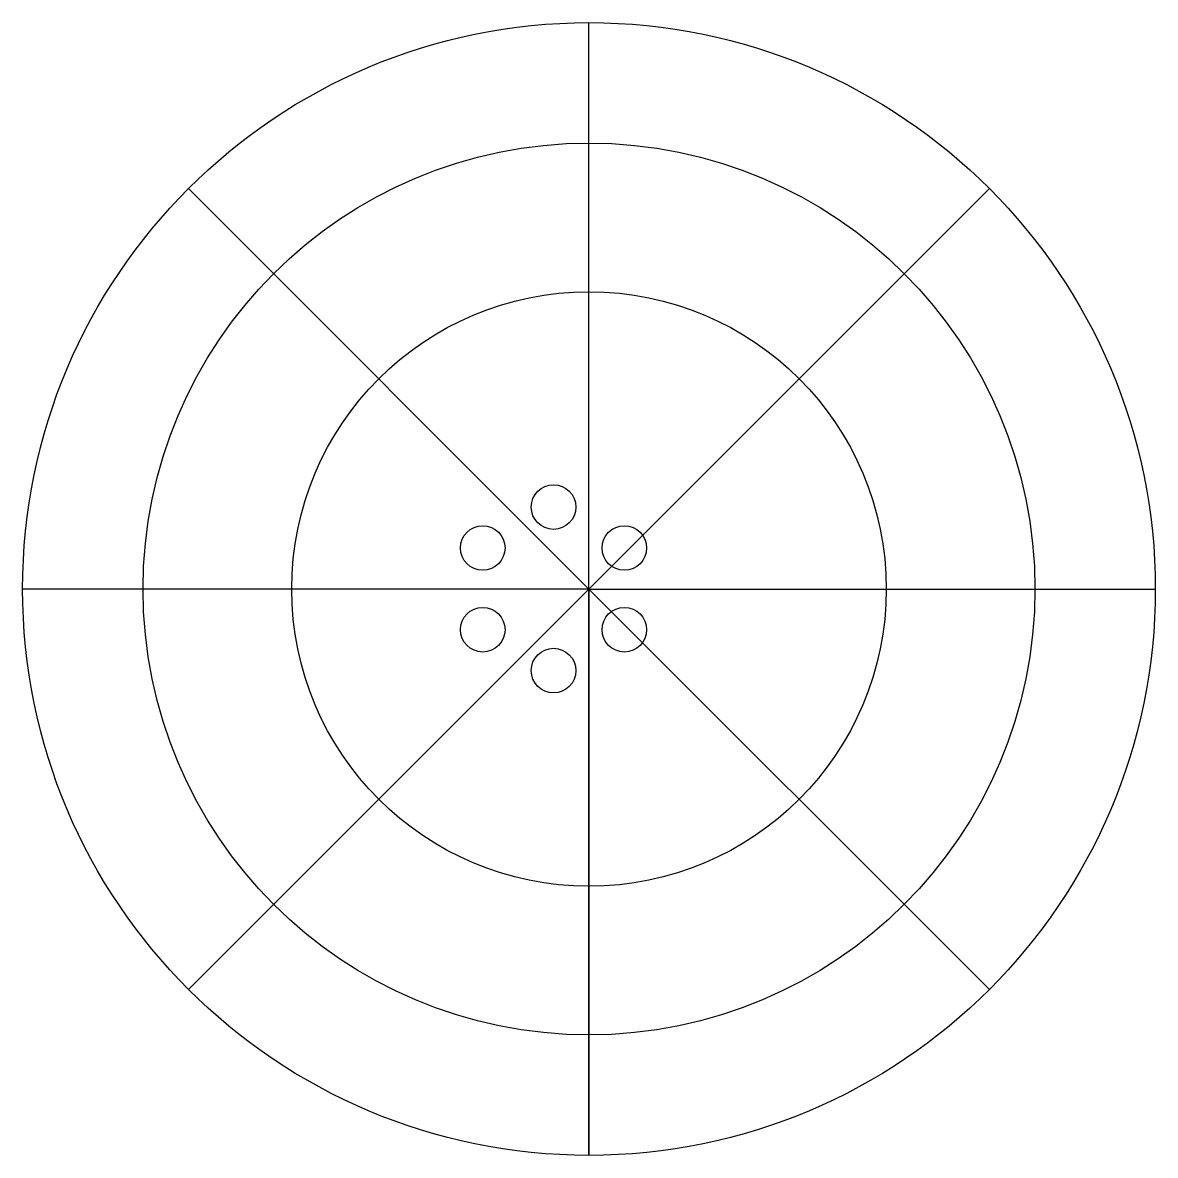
# Model space of a CAD drawing. Header units: millimetres. Extents: x -102 to 50, y -26 to 126.
import ezdxf

# ---------------------------------------------------------------- set-up
doc = ezdxf.new("R2010")
doc.units = ezdxf.units.MM
doc.layers.get('0').update_dxf_attribs({"linetype": 'CONTINUOUS'})

msp = doc.modelspace()

# ---------------------------------------------------------------- linework, layer by layer
for p, q in [((-26.12, -26.2), (-26.12, 126.2)), ((-26.12, 50), (-80, 103.88)), ((-26.12, 50), (27.76, 103.88)), ((-26.12, 50), (-102.32, 50)), ((-26.12, 50), (-80, -3.88)), ((-26.12, 50), (-26.12, -26.2)), ((-26.12, 50), (50.08, 50)), ((-26.12, 50), (27.76, -3.88)), ((-26.12, 50), (50.08, 50)), ((-26.12, 50), (50.08, 50))]:
    msp.add_line(p, q)
for centre, radius in [((-26.12, 50), 76.2), ((-26.12, 50), 60), ((-26.12, 50), 40), ((-30.89, 61.02), 3), ((-40.41, 55.52), 3), ((-21.36, 55.52), 3), ((-40.41, 44.52), 3), ((-21.36, 44.52), 3), ((-30.89, 39.02), 3)]:
    msp.add_circle(centre, radius)

doc.saveas('drawing.dxf')
